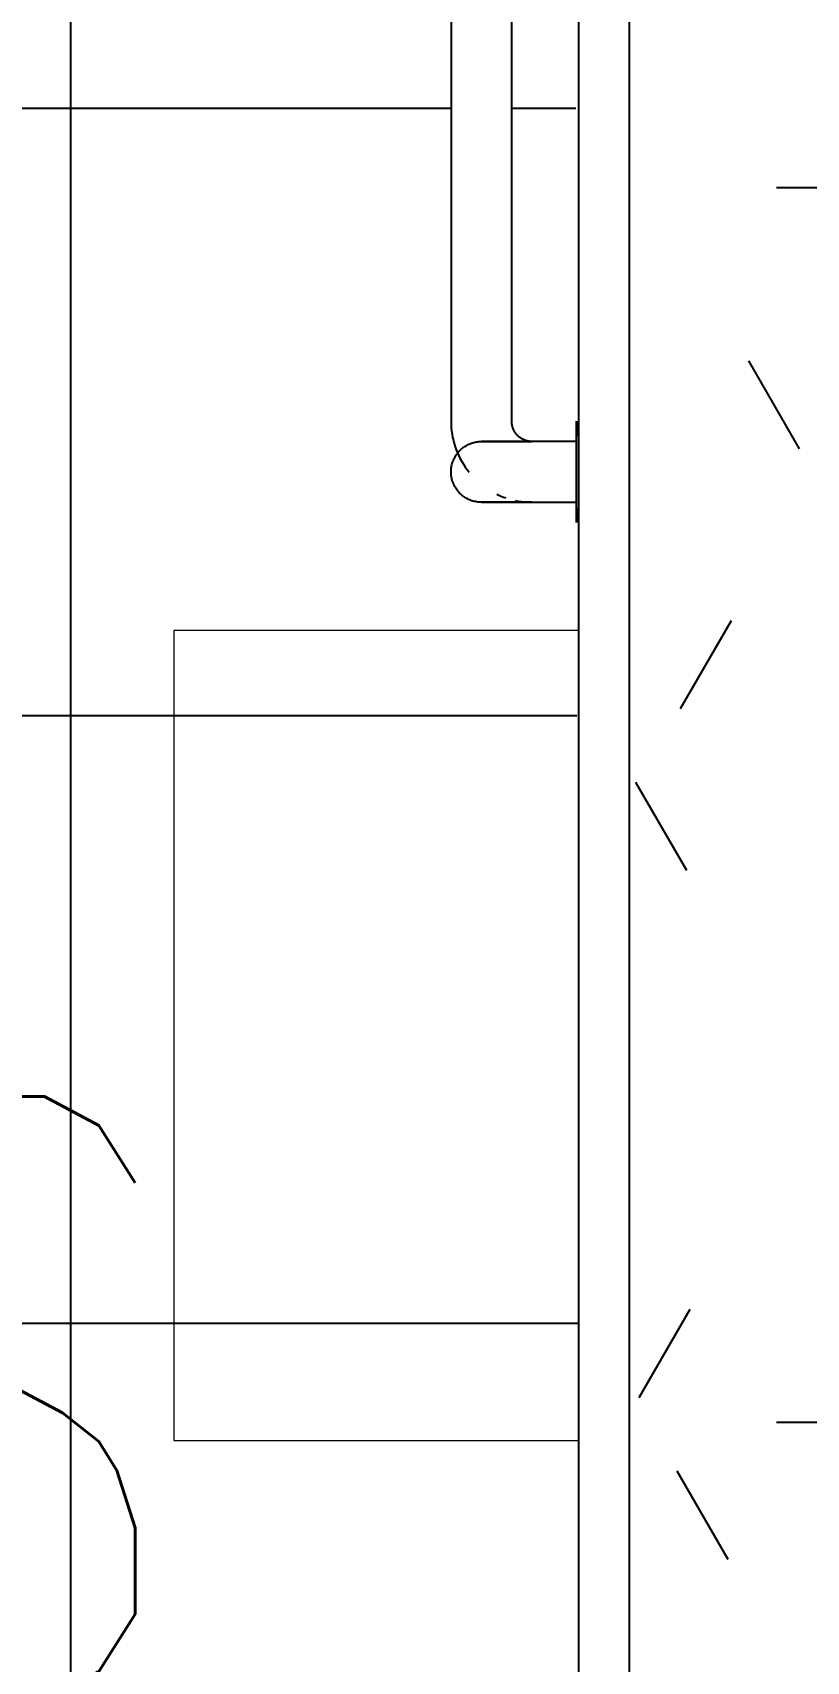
# Model space of a CAD drawing. Header units: millimetres. Extents: x -92759 to 184353, y -15225 to 86714.
# Drawn here: x 57456 to 57839, y 74358 to 75162 of the extents above; entities that cross this region are included whole.
import ezdxf

# ---------------------------------------------------------------- set-up
doc = ezdxf.new("R2010")
doc.units = ezdxf.units.MM
for name, color, linetype in [('0-1', 9, 'Continuous'), ('A-_FLORPATT_H-1', 9, 'Continuous'), ('A-_WALL----_E', 8, 'Continuous'), ('A-_WALL----_H-1', 9, 'Continuous'), ('A-_WALLPRTN_E', 8, 'Continuous'), ('E-legend', 1, 'Continuous'), ('E-LIGHT----E', 1, 'Continuous'), ('M-_SANIFIXR_E', 9, 'Continuous')]:
    doc.layers.add(name, color=color, linetype=linetype)
for name, color, linetype, lineweight in [('M-ACMV_Control Panel', 7, 'Continuous', 25), ('M-ACMV_CP_ HL', 7, 'Continuous', 20), ('M-ACMV_FCU-1', 86, 'Continuous', 9)]:
    doc.layers.add(name, color=color, linetype=linetype, lineweight=lineweight)
doc.styles.add('T3', font='simplex.shx', dxfattribs={"width": 0.7, "height": 300})

# ---------------------------------------------------------------- blocks, each defined once
blk = doc.blocks.new('NT - Grab Bar - Handicapped - Handicap Grab Bar On Wall-V23-BLK8_RHH_2ND STOREY PLAN')
at = {"layer": 'M-_SANIFIXR_E'}
for p, q in [((-65, -891.84), (-65, -1125)), ((-35, -1125), (-35, -894.44)), ((-3, -1132.26), (-3, -1125)), ((-3, -1125), (-3, -1132.26)), ((-3, -1175), (-3, -1125)), ((-3, -1125), (-3, -1132.26)), ((-3, -1132.26), (-3, -1125)), ((-3, -1125), (-3, -1132.26)), ((-3, -1135), (-25, -1135)), ((-3, -1135), (-25, -1135)), ((-3, -1135), (-25, -1135)), ((-25, -1165), (-3, -1165)), ((-25, -1165), (-3, -1165)), ((-25, -1165), (-3, -1165)), ((-3, -1175), (-3, -1167.68)), ((-3, -1167.68), (-3, -1175)), ((-3, -1167.68), (-3, -1175)), ((-3, -1175), (-3, -1167.68)), ((-3, -1167.68), (-3, -1175))]:
    blk.add_line(p, q, dxfattribs=at)
at = {"layer": 'M-_SANIFIXR_E', "flags": 128}
for points in [[(-65, -1125), (-64.97, -1126.6), (-64.87, -1128.2), (-64.71, -1129.79), (-64.49, -1131.37), (-64.2, -1132.95), (-63.85, -1134.51), (-63.44, -1136.05), (-62.97, -1137.58), (-62.44, -1139.09), (-61.84, -1140.58), (-61.19, -1142.04), (-60.48, -1143.47), (-59.71, -1144.88), (-58.89, -1146.25), (-58.01, -1147.59), (-57.08, -1148.89), (-56.1, -1150.15)], [(-25, -1135), (-25.4, -1134.99), (-25.8, -1134.97), (-26.2, -1134.93), (-26.59, -1134.87), (-26.99, -1134.8), (-27.38, -1134.71), (-27.76, -1134.61), (-28.15, -1134.49), (-28.52, -1134.36), (-28.89, -1134.21), (-29.26, -1134.05), (-29.62, -1133.87), (-29.97, -1133.68), (-30.31, -1133.47), (-30.65, -1133.25), (-30.97, -1133.02), (-31.29, -1132.78), (-31.59, -1132.52), (-31.89, -1132.25), (-32.17, -1131.97), (-32.45, -1131.67), (-32.71, -1131.37), (-32.96, -1131.06), (-33.19, -1130.74), (-33.41, -1130.4), (-33.62, -1130.06), (-33.82, -1129.71), (-34, -1129.36), (-34.17, -1128.99), (-34.32, -1128.62), (-34.46, -1128.25), (-34.58, -1127.87), (-34.69, -1127.48), (-34.78, -1127.09), (-34.85, -1126.7), (-34.91, -1126.3), (-34.96, -1125.91), (-34.99, -1125.51), (-35, -1125.11), (-35, -1125)], [(-65, -1150), (-64.99, -1149.4), (-64.95, -1148.8), (-64.89, -1148.2), (-64.81, -1147.61), (-64.7, -1147.02), (-64.57, -1146.43), (-64.42, -1145.85), (-64.24, -1145.28), (-64.04, -1144.72), (-63.82, -1144.16), (-63.57, -1143.61), (-63.3, -1143.07), (-63.02, -1142.55), (-62.71, -1142.03), (-62.38, -1141.53), (-62.03, -1141.04), (-61.66, -1140.57), (-61.28, -1140.11), (-60.87, -1139.67), (-60.45, -1139.24), (-60.01, -1138.83), (-59.56, -1138.44), (-59.09, -1138.07), (-58.6, -1137.71), (-58.1, -1137.38), (-57.59, -1137.06), (-57.07, -1136.77), (-56.54, -1136.5), (-55.99, -1136.25), (-55.44, -1136.02), (-54.87, -1135.81), (-54.3, -1135.63), (-53.72, -1135.47), (-53.14, -1135.33), (-52.55, -1135.22), (-51.96, -1135.13), (-51.36, -1135.06), (-50.76, -1135.02), (-50.16, -1135), (-50, -1135)], [(-25, -1135), (-26, -1135), (-27, -1135), (-27.99, -1135), (-28.98, -1135), (-29.97, -1135), (-30.94, -1135), (-31.91, -1135), (-32.86, -1135), (-33.81, -1135), (-34.74, -1135), (-35.65, -1135), (-36.54, -1135), (-37.42, -1135), (-38.28, -1135), (-39.12, -1135), (-39.93, -1135), (-40.72, -1135), (-41.48, -1135), (-42.22, -1135), (-42.93, -1135), (-43.62, -1135), (-44.27, -1135), (-44.89, -1135), (-45.48, -1135), (-46.04, -1135), (-46.56, -1135), (-47.05, -1135), (-47.5, -1135), (-47.92, -1135), (-48.3, -1135), (-48.64, -1135), (-48.95, -1135), (-49.22, -1135), (-49.45, -1135), (-49.64, -1135), (-49.79, -1135), (-49.9, -1135), (-49.97, -1135), (-50, -1135)], [(-50, -1135), (-49.98, -1135), (-49.92, -1135), (-49.82, -1135), (-49.68, -1135), (-49.5, -1135), (-49.28, -1135), (-49.03, -1135), (-48.73, -1135), (-48.4, -1135), (-48.03, -1135), (-47.62, -1135), (-47.17, -1135), (-46.7, -1135), (-46.18, -1135), (-45.63, -1135), (-45.05, -1135), (-44.44, -1135), (-43.8, -1135), (-43.12, -1135), (-42.42, -1135), (-41.69, -1135), (-40.93, -1135), (-40.15, -1135), (-39.34, -1135), (-38.51, -1135), (-37.66, -1135), (-36.78, -1135), (-35.89, -1135), (-34.98, -1135), (-34.06, -1135), (-33.12, -1135), (-32.17, -1135), (-31.2, -1135), (-30.23, -1135), (-29.25, -1135), (-28.26, -1135), (-27.27, -1135), (-26.27, -1135), (-25.27, -1135), (-25, -1135)], [(-50, -1165), (-50.6, -1164.99), (-51.2, -1164.95), (-51.8, -1164.89), (-52.39, -1164.81), (-52.98, -1164.7), (-53.57, -1164.57), (-54.15, -1164.42), (-54.72, -1164.24), (-55.28, -1164.04), (-55.84, -1163.82), (-56.39, -1163.57), (-56.93, -1163.3), (-57.45, -1163.02), (-57.97, -1162.71), (-58.47, -1162.38), (-58.96, -1162.03), (-59.43, -1161.66), (-59.89, -1161.28), (-60.33, -1160.87), (-60.76, -1160.45), (-61.17, -1160.01), (-61.56, -1159.56), (-61.93, -1159.09), (-62.29, -1158.6), (-62.62, -1158.1), (-62.94, -1157.59), (-63.23, -1157.07), (-63.5, -1156.54), (-63.75, -1155.99), (-63.98, -1155.44), (-64.19, -1154.87), (-64.37, -1154.3), (-64.53, -1153.72), (-64.67, -1153.14), (-64.78, -1152.55), (-64.87, -1151.96), (-64.94, -1151.36), (-64.98, -1150.76), (-65, -1150.16), (-65, -1150)], [(-50, -1165), (-49.98, -1165), (-49.92, -1165), (-49.82, -1165), (-49.68, -1165), (-49.5, -1165), (-49.28, -1165), (-49.03, -1165), (-48.73, -1165), (-48.4, -1165), (-48.03, -1165), (-47.62, -1165), (-47.17, -1165), (-46.7, -1165), (-46.18, -1165), (-45.63, -1165), (-45.05, -1165), (-44.44, -1165), (-43.8, -1165), (-43.12, -1165), (-42.42, -1165), (-41.69, -1165), (-40.93, -1165), (-40.15, -1165), (-39.34, -1165), (-38.51, -1165), (-37.66, -1165), (-36.78, -1165), (-35.89, -1165), (-34.98, -1165), (-34.06, -1165), (-33.12, -1165), (-32.17, -1165), (-31.2, -1165), (-30.23, -1165), (-29.25, -1165), (-28.26, -1165), (-27.27, -1165), (-26.27, -1165), (-25.27, -1165), (-25, -1165)], [(-25, -1165), (-26, -1165), (-27, -1165), (-27.99, -1165), (-28.98, -1165), (-29.97, -1165), (-30.94, -1165), (-31.91, -1165), (-32.86, -1165), (-33.81, -1165), (-34.74, -1165), (-35.65, -1165), (-36.54, -1165), (-37.42, -1165), (-38.28, -1165), (-39.12, -1165), (-39.93, -1165), (-40.72, -1165), (-41.48, -1165), (-42.22, -1165), (-42.93, -1165), (-43.62, -1165), (-44.27, -1165), (-44.89, -1165), (-45.48, -1165), (-46.04, -1165), (-46.56, -1165), (-47.05, -1165), (-47.5, -1165), (-47.92, -1165), (-48.3, -1165), (-48.64, -1165), (-48.95, -1165), (-49.22, -1165), (-49.45, -1165), (-49.64, -1165), (-49.79, -1165), (-49.9, -1165), (-49.97, -1165), (-50, -1165)], [(-42.43, -1161), (-40.97, -1161.67), (-39.49, -1162.28), (-37.99, -1162.83)], [(-33.37, -1164.11), (-31.8, -1164.42), (-30.22, -1164.66), (-28.63, -1164.84), (-27.03, -1164.95), (-25.43, -1165), (-25, -1165)]]:
    blk.add_lwpolyline(points, dxfattribs=at)
blk = doc.blocks.new('A$C3019c3af')
at = {"layer": 'A-_FLORPATT_H-1'}
h = blk.add_hatch(dxfattribs=at)
h.set_pattern_fill('FP_23', color=256, style=0, pattern_type=2)
h.set_pattern_definition([(0, (-26825, 42125), (0, 300), []), (90, (-26825, 42125), (-300, 2e-14), [])])
h.paths.add_polyline_path([(-25089.15, 42483.54), (-25089.99, 42483.54), (-25089.24, 42485.26)])
h.paths.add_polyline_path([(-27725, 41225), (-24975, 41225), (-24975.99, 42189.8), (-25011.02, 42191.3), (-25010.38, 42191.93), (-25012.12, 42193.89), (-25012.12, 42194.54), (-25016.3, 42192.47), (-25016.42, 42191.59), (-25022.18, 42193.81), (-25023.87, 42196.54), (-25025.56, 42200.5), (-25026.87, 42200.79), (-25030, 42200.45), (-25031.4, 42197.48), (-25033.39, 42202.55), (-25031.4, 42204.29), (-25026.87, 42205.91), (-25033.39, 42215.16), (-25035.98, 42221.62), (-25034.88, 42222.57), (-25037.48, 42229.29), (-25037.99, 42229.29), (-25037.99, 42462.45), (-25087.21, 42468.24), (-25089.08, 42478.93), (-25089.99, 42630.95), (-25088.81, 42735.65), (-25086.11, 42740.7), (-25080.53, 42742.44), (-25037.99, 42746.13), (-25037.99, 43264.29), (-25238.99, 43264.29), (-25240.72, 43060.32), (-25239.84, 43056.45), (-25239.84, 43055.01), (-25240.64, 43039.06), (-25238.8, 43024.06), (-25240.59, 42769.56), (-25249.03, 42737.04), (-25256.8, 42718.17), (-25269.5, 42695.71), (-25282.19, 42678.8), (-25297.22, 42662.97), (-25314.37, 42648.75), (-25333.19, 42636.65), (-25352.85, 42627.12), (-25373.22, 42620.07), (-25388.83, 42616.41), (-25407.97, 42613.75), (-25432.34, 42613.36), (-25458, 42616.41), (-25480.9, 42622.29), (-25500.63, 42630.04), (-25519.71, 42640.22), (-25537.79, 42652.8), (-25554.29, 42667.49), (-25567.29, 42682.05), (-25579.29, 42698.8), (-25590.77, 42719.72), (-25598.99, 42740.51), (-25603.95, 42758.94), (-25607.6, 42783.23), (-25607.87, 42808.54), (-25606.17, 43047.48), (-25604.99, 43047.56), (-25606.49, 43074.3), (-25609.55, 43264.29), (-25697.99, 43264.83), (-25698.04, 43266.3), (-25705.68, 43266.27), (-25707.02, 43266.32), (-25712.3, 43270.88), (-25733.39, 43287.33), (-25733.49, 43289.89), (-25734.15, 43291.68), (-25735.98, 43296.62), (-25734.88, 43297.57), (-25737.48, 43304.29), (-25737.99, 43304.29), (-25737.99, 43351.29), (-25740.67, 43351.29), (-25740.67, 43354.29), (-25766.17, 43354.29), (-25766.17, 43346.29), (-25781.99, 43346.29), (-25781.99, 43296.29), (-25797.99, 43296.29), (-25799.6, 42502.57), (-25802.63, 42495.73), (-25807.58, 42491.97), (-25810.23, 42491.63), (-25817.42, 42491.44), (-25818.98, 42495.73), (-25821.37, 42493.46), (-25825.43, 42497.78), (-25826.87, 42501.12), (-25827.58, 42513.45), (-25827.98, 42549.23), (-25827.99, 43296.29), (-25843.99, 43296.29), (-25843.99, 43346.29), (-25859.82, 43346.29), (-25859.82, 43354.29), (-25925, 43354.29), (-25925, 43475), (-24950, 43475), (-24950, 43500), (-27750, 43500), (-27750, 43475), (-27725, 43475), (-27725, 43434.16)])
h.paths.add_polyline_path([(-25022.2, 42192.47), (-25027.95, 42194.5), (-25025.36, 42194.48), (-25022.89, 42192.91)])
h.paths.add_polyline_path([(-25029.45, 42207.91), (-25030.09, 42213.06), (-25030.41, 42211.17), (-25029.97, 42209.68)])
h.paths.add_polyline_path([(-25010, 42229.29), (-25012.39, 42229.29), (-25010.4, 42226.93)])
h.paths.add_polyline_path([(-24997.99, 42217.28), (-24996.47, 42218.78), (-24975.99, 42218.78), (-24976.53, 42457.12), (-25007.99, 42459.73), (-25008.5, 42229.29), (-25010, 42229.29), (-25006.63, 42222.02), (-25002.43, 42218.78)])
h.paths.add_polyline_path([(-25017.53, 42225.96), (-25017.53, 42229.29), (-25018.73, 42228.49)])
h.paths.add_polyline_path([(-25812.99, 42492.1), (-25812.99, 42494.92), (-25814.84, 42494.92)])
h.paths.add_polyline_path([(-25007.99, 42748.73), (-24975, 42752.96), (-24975, 43354.29), (-25005.31, 43354.29), (-25005.31, 43351.29), (-25007.99, 43351.29), (-25007.99, 42748.85)])
h.paths.add_polyline_path([(-25729.45, 43282.91), (-25729.84, 43287.69), (-25730.06, 43284.99), (-25729.5, 43283.08)])
h.paths.add_polyline_path([(-25697.99, 43283.17), (-25697.99, 43286.79), (-25701.32, 43284.75)])
h.paths.add_polyline_path([(-25703.53, 43288.48), (-25704.31, 43291.23), (-25707.49, 43292.28), (-25709.22, 43293.46), (-25711.98, 43291.74), (-25705.92, 43288.89)])
h.paths.add_polyline_path([(-25697.99, 43289.89), (-25698.03, 43292.27), (-25702.92, 43291.45), (-25698.87, 43290.17)])
h.paths.add_polyline_path([(-25710, 43304.29), (-25712.39, 43304.29), (-25710.4, 43301.93)])
h.paths.add_polyline_path([(-25697.99, 43292.28), (-25697.99, 43294.29), (-25606.99, 43294.29), (-25607.76, 43354.29), (-25705.31, 43354.29), (-25705.31, 43351.29), (-25707.99, 43351.29), (-25708.5, 43304.29), (-25710, 43304.29), (-25707.99, 43298.55), (-25702.34, 43293.74), (-25699.6, 43292.82)])
h.paths.add_polyline_path([(-25036.71, 43293.01), (-25037.99, 43351.29), (-25040.67, 43351.29), (-25040.67, 43354.29), (-25239.16, 43354.29), (-25238.99, 43294.29), (-25036.73, 43293.03)])
h.paths.add_polyline_path([(-25717.53, 43300.96), (-25717.53, 43304.29), (-25718.73, 43303.49)])
at = {"layer": 'A-_WALL----_H-1'}
h = blk.add_hatch(dxfattribs=at)
h.set_pattern_fill('FP_8', color=256, style=0, pattern_type=2)
h.set_pattern_definition([(0, (-11670.95, 40338.29), (609.6, 152.4), [50.292, -406.908, 50.292, -406.908, -2438.4]), (0, (-11670.95, 40338.29), (609.6, 152.4), [-914.4, 50.292, -864.108, 50.292, -406.908, -1066.8]), (0, (-11670.95, 40338.29), (609.6, 152.4), [-2286, 50.292, -254.508, 50.292, -711.708]), (120, (-11442.35, 40414.49), (-436.7823, 451.7291), [50.292, -406.908, 50.292, -406.908, -2438.4]), (120, (-11442.35, 40414.49), (-436.7823, 451.7291), [-914.4, 50.292, -864.108, 50.292, -406.908, -1066.8]), (120, (-11442.35, 40414.49), (-436.7823, 451.7291), [-2286, 50.292, -254.508, 50.292, -711.708]), (240, (-11366.15, 40719.29), (-172.8177, -604.1291), [50.292, -406.908, 50.292, -406.908, -2438.4]), (240, (-11366.15, 40719.29), (-172.8177, -604.1291), [-914.4, 50.292, -864.108, 50.292, -406.908, -1066.8]), (240, (-11366.15, 40719.29), (-172.8177, -604.1291), [-2286, 50.292, -254.508, 50.292, -711.708])])
h.paths.add_polyline_path([(-24800, 41200), (-24800, 46400), (-24950, 46400), (-24950, 41200)])
at = {"layer": 'A-_WALL----_E'}
blk.add_line((-24950, 43500), (-24950, 41200), dxfattribs=at)
at = {"layer": 'A-_WALLPRTN_E'}
blk.add_line((-24975, 43475), (-24975, 41225), dxfattribs=at)
at = {"layer": 'M-_SANIFIXR_E'}
blk.add_blockref('NT - Grab Bar - Handicapped - Handicap Grab Bar On Wall-V23-BLK8_RHH_2ND STOREY PLAN', (-24972.99, 43354.29), dxfattribs=at)
blk = doc.blocks.new('UFO S')
at = {"layer": 'E-LIGHT----E'}
h = blk.add_hatch(color=256, dxfattribs=at)
h.dxf.hatch_style = 1
h.paths.add_polyline_path([(-25.96, -14.99), (-173.51, 70.2, 0.131652), (-196.34, -14.99, 0.131652), (-173.51, -100.18)])
h = blk.add_hatch(color=256, dxfattribs=at)
h.dxf.hatch_style = 1
h.paths.add_polyline_path([(121.6, 70.2), (-25.96, -14.99), (121.6, -100.18, 0.131652), (144.42, -14.99, 0.131652)])
for p, q in [((-173.51, 70.2), (121.6, -100.18)), ((-173.51, -100.18), (121.6, 70.2))]:
    blk.add_line(p, q, dxfattribs=at)
blk.add_circle((-25.96, -14.99), 170.38, dxfattribs=at)
at = {"layer": 'E-LIGHT----E', "lineweight": 15, "style": 'T3', "width": 0.7}
blk.add_text('S', height=298.17, rotation=359.99984, dxfattribs=at).set_placement((218.18, 79.27))
blk = doc.blocks.new('EL_B8_L2_R4')
at = {"layer": 'E-LIGHT----E'}
blk.add_blockref('UFO S', (-33164.31, -5081.64), dxfattribs=at)
blk = doc.blocks.new('A$Ce886c8c0')
at = {"layer": 'M-ACMV_Control Panel', "lineweight": 5}
blk.add_lwpolyline([(200, -200), (200, 200), (0, 200), (0, -200)], close=True, dxfattribs=at)
blk.add_solid([(0, -200), (200, -200), (200, 200), (0, -200)], dxfattribs=at)
blk = doc.blocks.new('ACMV_B8_L2')
at = {"layer": 'M-ACMV_CP_ HL', "rotation": 180}
blk.add_blockref('A$Ce886c8c0', (118389.62, -31048.77), dxfattribs=at)

msp = doc.modelspace()

# ---------------------------------------------------------------- block references
at = {"layer": '0-1'}
msp.add_blockref('A$C3019c3af', (82701.06, 32741.24), dxfattribs=at)
at = {"layer": 'E-legend', "color": 7}
msp.add_blockref('EL_B8_L2_R4', (90301.06, 79341.24), dxfattribs=at)
at = {"layer": 'M-ACMV_FCU-1'}
msp.add_blockref('ACMV_B8_L2', (-60663.56, 105715.91), dxfattribs=at)

doc.saveas('drawing.dxf')
